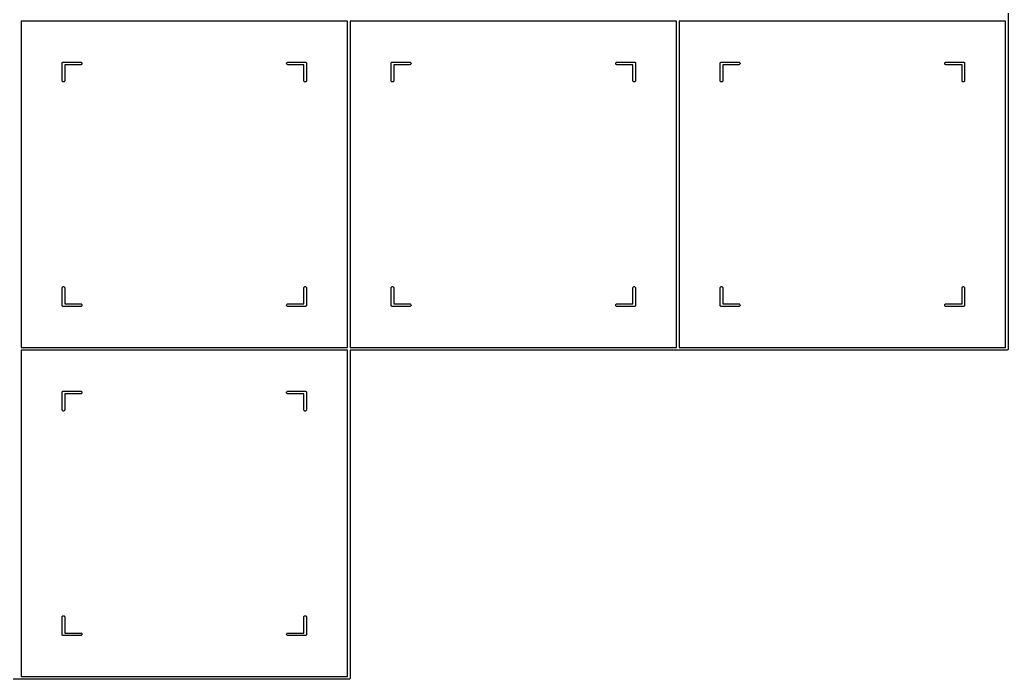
# Model space of a CAD drawing. Extents: x 143 to 352, y -200 to -124.
# Drawn here: x 295.3 to 352.5, y -200.1 to -161.9 of the extents above; entities that cross this region are included whole.
import ezdxf

# ---------------------------------------------------------------- set-up
doc = ezdxf.new("R2010")
doc.units = 0
doc.header["$MEASUREMENT"] = 0
doc.layers.add('BLACK', color=7, linetype='CONTINUOUS')

msp = doc.modelspace()

# ---------------------------------------------------------------- linework, layer by layer
at = {"layer": 'BLACK', "linetype": 'CONTINUOUS'}
for p, q in [((352.5, -123.818), (352.5, -180.982)), ((295.35, -162), (295.35, -180.9)), ((314.25, -162), (295.35, -162)), ((314.25, -171.45), (314.25, -162)), ((314.4, -162), (314.4, -180.9)), ((333.3, -162), (314.4, -162)), ((333.3, -171.45), (333.3, -162)), ((333.45, -162), (333.45, -180.9)), ((352.35, -162), (333.45, -162)), ((352.35, -180.9), (352.35, -162)), ((297.725, -164.437), (297.727, -164.431)), ((297.725, -164.443), (297.725, -164.437)), ((297.725, -165.457), (297.725, -164.443)), ((297.727, -164.431), (297.728, -164.424)), ((297.728, -164.424), (297.732, -164.418)), ((297.732, -164.418), (297.734, -164.412)), ((297.734, -164.412), (297.738, -164.407)), ((297.738, -164.407), (297.742, -164.401)), ((297.742, -164.401), (297.747, -164.397)), ((297.747, -164.397), (297.751, -164.392)), ((297.751, -164.392), (297.757, -164.388)), ((297.757, -164.388), (297.762, -164.384)), ((297.762, -164.384), (297.768, -164.382)), ((297.768, -164.382), (297.774, -164.378)), ((297.774, -164.378), (297.781, -164.377)), ((297.781, -164.377), (297.787, -164.375)), ((297.787, -164.375), (297.793, -164.375)), ((297.793, -164.375), (297.793, -164.375)), ((297.793, -164.375), (298.807, -164.375)), ((298.807, -164.525), (297.875, -164.525)), ((297.875, -164.525), (297.875, -165.457)), ((298.807, -164.375), (298.826, -164.378)), ((298.826, -164.522), (298.807, -164.525)), ((298.826, -164.378), (298.849, -164.392)), ((298.849, -164.508), (298.826, -164.522)), ((298.849, -164.392), (298.866, -164.412)), ((298.866, -164.488), (298.849, -164.508)), ((298.866, -164.412), (298.875, -164.437)), ((298.875, -164.463), (298.866, -164.488)), ((298.875, -164.437), (298.875, -164.463)), ((310.725, -164.437), (310.734, -164.412)), ((310.725, -164.463), (310.725, -164.437)), ((310.734, -164.488), (310.725, -164.463)), ((310.734, -164.412), (310.751, -164.392)), ((310.751, -164.508), (310.734, -164.488)), ((310.751, -164.392), (310.774, -164.378)), ((310.774, -164.522), (310.751, -164.508)), ((310.774, -164.378), (310.793, -164.375)), ((310.793, -164.525), (310.774, -164.522)), ((310.793, -164.375), (311.807, -164.375)), ((311.725, -164.525), (310.793, -164.525)), ((311.725, -165.457), (311.725, -164.525)), ((311.807, -164.375), (311.813, -164.375)), ((311.807, -164.375), (311.807, -164.375)), ((311.813, -164.375), (311.819, -164.377)), ((311.819, -164.377), (311.826, -164.378)), ((311.826, -164.378), (311.832, -164.382)), ((311.832, -164.382), (311.838, -164.384)), ((311.838, -164.384), (311.843, -164.388)), ((311.843, -164.388), (311.849, -164.392)), ((311.849, -164.392), (311.853, -164.397)), ((311.853, -164.397), (311.858, -164.401)), ((311.858, -164.401), (311.862, -164.407)), ((311.862, -164.407), (311.866, -164.412)), ((311.866, -164.412), (311.868, -164.418)), ((311.868, -164.418), (311.872, -164.424)), ((311.872, -164.424), (311.873, -164.431)), ((311.873, -164.431), (311.875, -164.437)), ((311.875, -164.437), (311.875, -164.443)), ((311.875, -164.443), (311.875, -164.443)), ((311.875, -164.443), (311.875, -165.457)), ((316.775, -164.437), (316.777, -164.431)), ((316.775, -164.443), (316.775, -164.437)), ((316.775, -165.457), (316.775, -164.443)), ((316.777, -164.431), (316.778, -164.424)), ((316.778, -164.424), (316.782, -164.418)), ((316.782, -164.418), (316.784, -164.412)), ((316.784, -164.412), (316.788, -164.407)), ((316.788, -164.407), (316.792, -164.401)), ((316.792, -164.401), (316.797, -164.397)), ((316.797, -164.397), (316.801, -164.392)), ((316.801, -164.392), (316.807, -164.388)), ((316.807, -164.388), (316.812, -164.384)), ((316.812, -164.384), (316.818, -164.382)), ((316.818, -164.382), (316.824, -164.378)), ((316.824, -164.378), (316.831, -164.377)), ((316.831, -164.377), (316.837, -164.375)), ((316.837, -164.375), (316.843, -164.375)), ((316.843, -164.375), (316.843, -164.375)), ((316.843, -164.375), (317.857, -164.375)), ((317.857, -164.525), (316.925, -164.525)), ((316.925, -164.525), (316.925, -165.457)), ((317.857, -164.375), (317.876, -164.378)), ((317.876, -164.522), (317.857, -164.525)), ((317.876, -164.378), (317.899, -164.392)), ((317.899, -164.508), (317.876, -164.522)), ((317.899, -164.392), (317.916, -164.412)), ((317.916, -164.488), (317.899, -164.508)), ((317.916, -164.412), (317.925, -164.437)), ((317.925, -164.463), (317.916, -164.488)), ((317.925, -164.437), (317.925, -164.463)), ((329.775, -164.437), (329.784, -164.412)), ((329.775, -164.463), (329.775, -164.437)), ((329.784, -164.488), (329.775, -164.463)), ((329.784, -164.412), (329.801, -164.392)), ((329.801, -164.508), (329.784, -164.488)), ((329.801, -164.392), (329.824, -164.378)), ((329.824, -164.522), (329.801, -164.508)), ((329.824, -164.378), (329.843, -164.375)), ((329.843, -164.525), (329.824, -164.522)), ((329.843, -164.375), (330.857, -164.375)), ((330.775, -164.525), (329.843, -164.525)), ((330.775, -165.457), (330.775, -164.525)), ((330.857, -164.375), (330.863, -164.375)), ((330.857, -164.375), (330.857, -164.375)), ((330.863, -164.375), (330.869, -164.377)), ((330.869, -164.377), (330.876, -164.378)), ((330.876, -164.378), (330.882, -164.382)), ((330.882, -164.382), (330.888, -164.384)), ((330.888, -164.384), (330.893, -164.388)), ((330.893, -164.388), (330.899, -164.392)), ((330.899, -164.392), (330.903, -164.397)), ((330.903, -164.397), (330.908, -164.401)), ((330.908, -164.401), (330.912, -164.407)), ((330.912, -164.407), (330.916, -164.412)), ((330.916, -164.412), (330.918, -164.418)), ((330.918, -164.418), (330.922, -164.424)), ((330.922, -164.424), (330.923, -164.431)), ((330.923, -164.431), (330.925, -164.437)), ((330.925, -164.437), (330.925, -164.443)), ((330.925, -164.443), (330.925, -164.443)), ((330.925, -164.443), (330.925, -165.457)), ((335.825, -164.437), (335.827, -164.431)), ((335.825, -164.443), (335.825, -164.437)), ((335.825, -165.457), (335.825, -164.443)), ((335.827, -164.431), (335.828, -164.424)), ((335.828, -164.424), (335.832, -164.418)), ((335.832, -164.418), (335.834, -164.412)), ((335.834, -164.412), (335.838, -164.407)), ((335.838, -164.407), (335.842, -164.401)), ((335.842, -164.401), (335.847, -164.397)), ((335.847, -164.397), (335.851, -164.392)), ((335.851, -164.392), (335.857, -164.388)), ((335.857, -164.388), (335.862, -164.384)), ((335.862, -164.384), (335.868, -164.382)), ((335.868, -164.382), (335.874, -164.378)), ((335.874, -164.378), (335.881, -164.377)), ((335.881, -164.377), (335.887, -164.375)), ((335.887, -164.375), (335.893, -164.375)), ((335.893, -164.375), (335.893, -164.375)), ((335.893, -164.375), (336.907, -164.375)), ((336.907, -164.525), (335.975, -164.525)), ((335.975, -164.525), (335.975, -165.457)), ((336.907, -164.375), (336.926, -164.378)), ((336.926, -164.522), (336.907, -164.525)), ((336.926, -164.378), (336.949, -164.392)), ((336.949, -164.508), (336.926, -164.522)), ((336.949, -164.392), (336.966, -164.412)), ((336.966, -164.488), (336.949, -164.508)), ((336.966, -164.412), (336.975, -164.437)), ((336.975, -164.463), (336.966, -164.488)), ((336.975, -164.437), (336.975, -164.463)), ((348.825, -164.437), (348.834, -164.412)), ((348.825, -164.463), (348.825, -164.437)), ((348.834, -164.488), (348.825, -164.463)), ((348.834, -164.412), (348.851, -164.392)), ((348.851, -164.508), (348.834, -164.488)), ((348.851, -164.392), (348.874, -164.378)), ((348.874, -164.522), (348.851, -164.508)), ((348.874, -164.378), (348.893, -164.375)), ((348.893, -164.525), (348.874, -164.522)), ((348.893, -164.375), (349.907, -164.375)), ((349.825, -164.525), (348.893, -164.525)), ((349.825, -165.457), (349.825, -164.525)), ((349.907, -164.375), (349.913, -164.375)), ((349.907, -164.375), (349.907, -164.375)), ((349.913, -164.375), (349.919, -164.377)), ((349.919, -164.377), (349.926, -164.378)), ((349.926, -164.378), (349.932, -164.382)), ((349.932, -164.382), (349.938, -164.384)), ((349.938, -164.384), (349.943, -164.388)), ((349.943, -164.388), (349.949, -164.392)), ((349.949, -164.392), (349.953, -164.397)), ((349.953, -164.397), (349.958, -164.401)), ((349.958, -164.401), (349.962, -164.407)), ((349.962, -164.407), (349.966, -164.412)), ((349.966, -164.412), (349.968, -164.418)), ((349.968, -164.418), (349.972, -164.424)), ((349.972, -164.424), (349.973, -164.431)), ((349.973, -164.431), (349.975, -164.437)), ((349.975, -164.437), (349.975, -164.443)), ((349.975, -164.443), (349.975, -164.443)), ((349.975, -164.443), (349.975, -165.457)), ((297.728, -165.476), (297.725, -165.457)), ((297.742, -165.499), (297.728, -165.476)), ((297.762, -165.516), (297.742, -165.499)), ((297.787, -165.525), (297.762, -165.516)), ((297.813, -165.525), (297.787, -165.525)), ((297.838, -165.516), (297.813, -165.525)), ((297.858, -165.499), (297.838, -165.516)), ((297.872, -165.476), (297.858, -165.499)), ((297.875, -165.457), (297.872, -165.476)), ((311.728, -165.476), (311.725, -165.457)), ((311.742, -165.499), (311.728, -165.476)), ((311.762, -165.516), (311.742, -165.499)), ((311.787, -165.525), (311.762, -165.516)), ((311.813, -165.525), (311.787, -165.525)), ((311.838, -165.516), (311.813, -165.525)), ((311.858, -165.499), (311.838, -165.516)), ((311.872, -165.476), (311.858, -165.499)), ((311.875, -165.457), (311.872, -165.476)), ((316.778, -165.476), (316.775, -165.457)), ((316.792, -165.499), (316.778, -165.476)), ((316.812, -165.516), (316.792, -165.499)), ((316.837, -165.525), (316.812, -165.516)), ((316.863, -165.525), (316.837, -165.525)), ((316.888, -165.516), (316.863, -165.525)), ((316.908, -165.499), (316.888, -165.516)), ((316.922, -165.476), (316.908, -165.499)), ((316.925, -165.457), (316.922, -165.476)), ((330.778, -165.476), (330.775, -165.457)), ((330.792, -165.499), (330.778, -165.476)), ((330.812, -165.516), (330.792, -165.499)), ((330.837, -165.525), (330.812, -165.516)), ((330.863, -165.525), (330.837, -165.525)), ((330.888, -165.516), (330.863, -165.525)), ((330.908, -165.499), (330.888, -165.516)), ((330.922, -165.476), (330.908, -165.499)), ((330.925, -165.457), (330.922, -165.476)), ((335.828, -165.476), (335.825, -165.457)), ((335.842, -165.499), (335.828, -165.476)), ((335.862, -165.516), (335.842, -165.499)), ((335.887, -165.525), (335.862, -165.516)), ((335.913, -165.525), (335.887, -165.525)), ((335.938, -165.516), (335.913, -165.525)), ((335.958, -165.499), (335.938, -165.516)), ((335.972, -165.476), (335.958, -165.499)), ((335.975, -165.457), (335.972, -165.476)), ((349.828, -165.476), (349.825, -165.457)), ((349.842, -165.499), (349.828, -165.476)), ((349.862, -165.516), (349.842, -165.499)), ((349.887, -165.525), (349.862, -165.516)), ((349.913, -165.525), (349.887, -165.525)), ((349.938, -165.516), (349.913, -165.525)), ((349.958, -165.499), (349.938, -165.516)), ((349.972, -165.476), (349.958, -165.499)), ((349.975, -165.457), (349.972, -165.476)), ((314.25, -180.9), (314.25, -171.45)), ((333.3, -180.9), (333.3, -171.45)), ((297.742, -177.401), (297.762, -177.384)), ((297.762, -177.384), (297.787, -177.375)), ((297.787, -177.375), (297.813, -177.375)), ((297.813, -177.375), (297.838, -177.384)), ((297.838, -177.384), (297.858, -177.401)), ((311.742, -177.401), (311.762, -177.384)), ((311.762, -177.384), (311.787, -177.375)), ((311.787, -177.375), (311.813, -177.375)), ((311.813, -177.375), (311.838, -177.384)), ((311.838, -177.384), (311.858, -177.401)), ((316.792, -177.401), (316.812, -177.384)), ((316.812, -177.384), (316.837, -177.375)), ((316.837, -177.375), (316.863, -177.375)), ((316.863, -177.375), (316.888, -177.384)), ((316.888, -177.384), (316.908, -177.401)), ((330.792, -177.401), (330.812, -177.384)), ((330.812, -177.384), (330.837, -177.375)), ((330.837, -177.375), (330.863, -177.375)), ((330.863, -177.375), (330.888, -177.384)), ((330.888, -177.384), (330.908, -177.401)), ((335.842, -177.401), (335.862, -177.384)), ((335.862, -177.384), (335.887, -177.375)), ((335.887, -177.375), (335.913, -177.375)), ((335.913, -177.375), (335.938, -177.384)), ((335.938, -177.384), (335.958, -177.401)), ((349.842, -177.401), (349.862, -177.384)), ((349.862, -177.384), (349.887, -177.375)), ((349.887, -177.375), (349.913, -177.375)), ((349.913, -177.375), (349.938, -177.384)), ((349.938, -177.384), (349.958, -177.401)), ((297.725, -177.443), (297.728, -177.424)), ((297.725, -178.437), (297.725, -177.443)), ((297.728, -177.424), (297.742, -177.401)), ((297.858, -177.401), (297.872, -177.424)), ((297.872, -177.424), (297.875, -177.443)), ((297.875, -177.443), (297.875, -178.375)), ((311.725, -177.443), (311.728, -177.424)), ((311.725, -178.375), (311.725, -177.443)), ((311.728, -177.424), (311.742, -177.401)), ((311.858, -177.401), (311.872, -177.424)), ((311.872, -177.424), (311.875, -177.443)), ((311.875, -177.443), (311.875, -178.457)), ((316.775, -177.443), (316.778, -177.424)), ((316.775, -178.437), (316.775, -177.443)), ((316.778, -177.424), (316.792, -177.401)), ((316.908, -177.401), (316.922, -177.424)), ((316.922, -177.424), (316.925, -177.443)), ((316.925, -177.443), (316.925, -178.375)), ((330.775, -177.443), (330.778, -177.424)), ((330.775, -178.375), (330.775, -177.443)), ((330.778, -177.424), (330.792, -177.401)), ((330.908, -177.401), (330.922, -177.424)), ((330.922, -177.424), (330.925, -177.443)), ((330.925, -177.443), (330.925, -178.457)), ((335.825, -177.443), (335.828, -177.424)), ((335.825, -178.437), (335.825, -177.443)), ((335.828, -177.424), (335.842, -177.401)), ((335.958, -177.401), (335.972, -177.424)), ((335.972, -177.424), (335.975, -177.443)), ((335.975, -177.443), (335.975, -178.375)), ((349.825, -177.443), (349.828, -177.424)), ((349.825, -178.375), (349.825, -177.443)), ((349.828, -177.424), (349.842, -177.401)), ((349.958, -177.401), (349.972, -177.424)), ((349.972, -177.424), (349.975, -177.443)), ((349.975, -177.443), (349.975, -178.457)), ((297.725, -178.463), (297.725, -178.437)), ((297.727, -178.469), (297.725, -178.463)), ((297.728, -178.476), (297.727, -178.469)), ((297.732, -178.482), (297.728, -178.476)), ((297.734, -178.488), (297.732, -178.482)), ((297.738, -178.493), (297.734, -178.488)), ((297.742, -178.499), (297.738, -178.493)), ((297.747, -178.503), (297.742, -178.499)), ((297.751, -178.508), (297.747, -178.503)), ((297.757, -178.512), (297.751, -178.508)), ((297.762, -178.516), (297.757, -178.512)), ((297.768, -178.518), (297.762, -178.516)), ((297.774, -178.522), (297.768, -178.518)), ((297.781, -178.523), (297.774, -178.522)), ((297.787, -178.525), (297.781, -178.523)), ((297.793, -178.525), (297.787, -178.525)), ((298.807, -178.525), (297.793, -178.525)), ((297.793, -178.525), (297.793, -178.525)), ((297.875, -178.375), (298.807, -178.375)), ((298.807, -178.375), (298.826, -178.378)), ((298.826, -178.522), (298.807, -178.525)), ((298.826, -178.378), (298.849, -178.392)), ((298.849, -178.508), (298.826, -178.522)), ((298.849, -178.392), (298.866, -178.412)), ((298.866, -178.488), (298.849, -178.508)), ((298.866, -178.412), (298.875, -178.437)), ((298.875, -178.463), (298.866, -178.488)), ((298.875, -178.437), (298.875, -178.463)), ((310.725, -178.437), (310.734, -178.412)), ((310.725, -178.463), (310.725, -178.437)), ((310.734, -178.488), (310.725, -178.463)), ((310.734, -178.412), (310.751, -178.392)), ((310.751, -178.508), (310.734, -178.488)), ((310.751, -178.392), (310.774, -178.378)), ((310.774, -178.522), (310.751, -178.508)), ((310.774, -178.378), (310.793, -178.375)), ((310.793, -178.525), (310.774, -178.522)), ((310.793, -178.375), (311.725, -178.375)), ((311.807, -178.525), (310.793, -178.525)), ((311.813, -178.525), (311.807, -178.525)), ((311.807, -178.525), (311.807, -178.525)), ((311.819, -178.523), (311.813, -178.525)), ((311.826, -178.522), (311.819, -178.523)), ((311.832, -178.518), (311.826, -178.522)), ((311.838, -178.516), (311.832, -178.518)), ((311.843, -178.512), (311.838, -178.516)), ((311.849, -178.508), (311.843, -178.512)), ((311.853, -178.503), (311.849, -178.508)), ((311.858, -178.499), (311.853, -178.503)), ((311.862, -178.493), (311.858, -178.499)), ((311.866, -178.488), (311.862, -178.493)), ((311.868, -178.482), (311.866, -178.488)), ((311.872, -178.476), (311.868, -178.482)), ((311.873, -178.469), (311.872, -178.476)), ((311.875, -178.463), (311.873, -178.469)), ((311.875, -178.457), (311.875, -178.457)), ((311.875, -178.457), (311.875, -178.463)), ((316.775, -178.463), (316.775, -178.437)), ((316.777, -178.469), (316.775, -178.463)), ((316.778, -178.476), (316.777, -178.469)), ((316.782, -178.482), (316.778, -178.476)), ((316.784, -178.488), (316.782, -178.482)), ((316.788, -178.493), (316.784, -178.488)), ((316.792, -178.499), (316.788, -178.493)), ((316.797, -178.503), (316.792, -178.499)), ((316.801, -178.508), (316.797, -178.503)), ((316.807, -178.512), (316.801, -178.508)), ((316.812, -178.516), (316.807, -178.512)), ((316.818, -178.518), (316.812, -178.516)), ((316.824, -178.522), (316.818, -178.518)), ((316.831, -178.523), (316.824, -178.522)), ((316.837, -178.525), (316.831, -178.523)), ((316.843, -178.525), (316.837, -178.525)), ((317.857, -178.525), (316.843, -178.525)), ((316.843, -178.525), (316.843, -178.525)), ((316.925, -178.375), (317.857, -178.375)), ((317.857, -178.375), (317.876, -178.378)), ((317.876, -178.522), (317.857, -178.525)), ((317.876, -178.378), (317.899, -178.392)), ((317.899, -178.508), (317.876, -178.522)), ((317.899, -178.392), (317.916, -178.412)), ((317.916, -178.488), (317.899, -178.508)), ((317.916, -178.412), (317.925, -178.437)), ((317.925, -178.463), (317.916, -178.488)), ((317.925, -178.437), (317.925, -178.463)), ((329.775, -178.437), (329.784, -178.412)), ((329.775, -178.463), (329.775, -178.437)), ((329.784, -178.488), (329.775, -178.463)), ((329.784, -178.412), (329.801, -178.392)), ((329.801, -178.508), (329.784, -178.488)), ((329.801, -178.392), (329.824, -178.378)), ((329.824, -178.522), (329.801, -178.508)), ((329.824, -178.378), (329.843, -178.375)), ((329.843, -178.525), (329.824, -178.522)), ((329.843, -178.375), (330.775, -178.375)), ((330.857, -178.525), (329.843, -178.525)), ((330.863, -178.525), (330.857, -178.525)), ((330.857, -178.525), (330.857, -178.525)), ((330.869, -178.523), (330.863, -178.525)), ((330.876, -178.522), (330.869, -178.523)), ((330.882, -178.518), (330.876, -178.522)), ((330.888, -178.516), (330.882, -178.518)), ((330.893, -178.512), (330.888, -178.516)), ((330.899, -178.508), (330.893, -178.512)), ((330.903, -178.503), (330.899, -178.508)), ((330.908, -178.499), (330.903, -178.503)), ((330.912, -178.493), (330.908, -178.499)), ((330.916, -178.488), (330.912, -178.493)), ((330.918, -178.482), (330.916, -178.488)), ((330.922, -178.476), (330.918, -178.482)), ((330.923, -178.469), (330.922, -178.476)), ((330.925, -178.463), (330.923, -178.469)), ((330.925, -178.457), (330.925, -178.457)), ((330.925, -178.457), (330.925, -178.463)), ((335.825, -178.463), (335.825, -178.437)), ((335.827, -178.469), (335.825, -178.463)), ((335.828, -178.476), (335.827, -178.469)), ((335.832, -178.482), (335.828, -178.476)), ((335.834, -178.488), (335.832, -178.482)), ((335.838, -178.493), (335.834, -178.488)), ((335.842, -178.499), (335.838, -178.493)), ((335.847, -178.503), (335.842, -178.499)), ((335.851, -178.508), (335.847, -178.503)), ((335.857, -178.512), (335.851, -178.508)), ((335.862, -178.516), (335.857, -178.512)), ((335.868, -178.518), (335.862, -178.516)), ((335.874, -178.522), (335.868, -178.518)), ((335.881, -178.523), (335.874, -178.522)), ((335.887, -178.525), (335.881, -178.523)), ((335.893, -178.525), (335.887, -178.525)), ((336.907, -178.525), (335.893, -178.525)), ((335.893, -178.525), (335.893, -178.525)), ((335.975, -178.375), (336.907, -178.375)), ((336.907, -178.375), (336.926, -178.378)), ((336.926, -178.522), (336.907, -178.525)), ((336.926, -178.378), (336.949, -178.392)), ((336.949, -178.508), (336.926, -178.522)), ((336.949, -178.392), (336.966, -178.412)), ((336.966, -178.488), (336.949, -178.508)), ((336.966, -178.412), (336.975, -178.437)), ((336.975, -178.463), (336.966, -178.488)), ((336.975, -178.437), (336.975, -178.463)), ((348.825, -178.437), (348.834, -178.412)), ((348.825, -178.463), (348.825, -178.437)), ((348.834, -178.488), (348.825, -178.463)), ((348.834, -178.412), (348.851, -178.392)), ((348.851, -178.508), (348.834, -178.488)), ((348.851, -178.392), (348.874, -178.378)), ((348.874, -178.522), (348.851, -178.508)), ((348.874, -178.378), (348.893, -178.375)), ((348.893, -178.525), (348.874, -178.522)), ((348.893, -178.375), (349.825, -178.375)), ((349.907, -178.525), (348.893, -178.525)), ((349.913, -178.525), (349.907, -178.525)), ((349.907, -178.525), (349.907, -178.525)), ((349.919, -178.523), (349.913, -178.525)), ((349.926, -178.522), (349.919, -178.523)), ((349.932, -178.518), (349.926, -178.522)), ((349.938, -178.516), (349.932, -178.518)), ((349.943, -178.512), (349.938, -178.516)), ((349.949, -178.508), (349.943, -178.512)), ((349.953, -178.503), (349.949, -178.508)), ((349.958, -178.499), (349.953, -178.503)), ((349.962, -178.493), (349.958, -178.499)), ((349.966, -178.488), (349.962, -178.493)), ((349.968, -178.482), (349.966, -178.488)), ((349.972, -178.476), (349.968, -178.482)), ((349.973, -178.469), (349.972, -178.476)), ((349.975, -178.463), (349.973, -178.469)), ((349.975, -178.457), (349.975, -178.457)), ((349.975, -178.457), (349.975, -178.463)), ((295.35, -180.9), (314.25, -180.9)), ((295.35, -181.05), (295.35, -199.95)), ((314.25, -181.05), (295.35, -181.05)), ((314.25, -199.95), (314.25, -181.05)), ((314.4, -180.9), (333.3, -180.9)), ((352.432, -181.05), (314.4, -181.05)), ((314.4, -181.05), (314.4, -200.032)), ((333.45, -180.9), (352.35, -180.9)), ((352.438, -181.05), (352.432, -181.05)), ((352.432, -181.05), (352.432, -181.05)), ((352.444, -181.048), (352.438, -181.05)), ((352.451, -181.047), (352.444, -181.048)), ((352.457, -181.043), (352.451, -181.047)), ((352.463, -181.041), (352.457, -181.043)), ((352.468, -181.037), (352.463, -181.041)), ((352.474, -181.033), (352.468, -181.037)), ((352.478, -181.028), (352.474, -181.033)), ((352.483, -181.024), (352.478, -181.028)), ((352.487, -181.018), (352.483, -181.024)), ((352.491, -181.013), (352.487, -181.018)), ((352.493, -181.007), (352.491, -181.013)), ((352.497, -181.001), (352.493, -181.007)), ((352.498, -180.994), (352.497, -181.001)), ((352.5, -180.988), (352.498, -180.994)), ((352.5, -180.982), (352.5, -180.988)), ((352.5, -180.982), (352.5, -180.982)), ((297.725, -183.487), (297.727, -183.481)), ((297.725, -183.493), (297.725, -183.487)), ((297.725, -184.507), (297.725, -183.493)), ((297.727, -183.481), (297.728, -183.474)), ((297.728, -183.474), (297.732, -183.468)), ((297.732, -183.468), (297.734, -183.462)), ((297.734, -183.462), (297.738, -183.457)), ((297.738, -183.457), (297.742, -183.451)), ((297.742, -183.451), (297.747, -183.447)), ((297.747, -183.447), (297.751, -183.442)), ((297.751, -183.442), (297.757, -183.438)), ((297.757, -183.438), (297.762, -183.434)), ((297.762, -183.434), (297.768, -183.432)), ((297.768, -183.432), (297.774, -183.428)), ((297.774, -183.428), (297.781, -183.427)), ((297.781, -183.427), (297.787, -183.425)), ((297.787, -183.425), (297.793, -183.425)), ((297.793, -183.425), (297.793, -183.425)), ((297.793, -183.425), (298.807, -183.425)), ((298.807, -183.575), (297.875, -183.575)), ((297.875, -183.575), (297.875, -184.507)), ((298.807, -183.425), (298.826, -183.428)), ((298.826, -183.572), (298.807, -183.575)), ((298.826, -183.428), (298.849, -183.442)), ((298.849, -183.558), (298.826, -183.572)), ((298.849, -183.442), (298.866, -183.462)), ((298.866, -183.538), (298.849, -183.558)), ((298.866, -183.462), (298.875, -183.487)), ((298.875, -183.513), (298.866, -183.538)), ((298.875, -183.487), (298.875, -183.513)), ((310.725, -183.487), (310.734, -183.462)), ((310.725, -183.513), (310.725, -183.487)), ((310.734, -183.538), (310.725, -183.513)), ((310.734, -183.462), (310.751, -183.442)), ((310.751, -183.558), (310.734, -183.538)), ((310.751, -183.442), (310.774, -183.428)), ((310.774, -183.572), (310.751, -183.558)), ((310.774, -183.428), (310.793, -183.425)), ((310.793, -183.575), (310.774, -183.572)), ((310.793, -183.425), (311.807, -183.425)), ((311.725, -183.575), (310.793, -183.575)), ((311.725, -184.507), (311.725, -183.575)), ((311.807, -183.425), (311.813, -183.425)), ((311.807, -183.425), (311.807, -183.425)), ((311.813, -183.425), (311.819, -183.427)), ((311.819, -183.427), (311.826, -183.428)), ((311.826, -183.428), (311.832, -183.432)), ((311.832, -183.432), (311.838, -183.434)), ((311.838, -183.434), (311.843, -183.438)), ((311.843, -183.438), (311.849, -183.442)), ((311.849, -183.442), (311.853, -183.447)), ((311.853, -183.447), (311.858, -183.451)), ((311.858, -183.451), (311.862, -183.457)), ((311.862, -183.457), (311.866, -183.462)), ((311.866, -183.462), (311.868, -183.468)), ((311.868, -183.468), (311.872, -183.474)), ((311.872, -183.474), (311.873, -183.481)), ((311.873, -183.481), (311.875, -183.487)), ((311.875, -183.487), (311.875, -183.493)), ((311.875, -183.493), (311.875, -183.493)), ((311.875, -183.493), (311.875, -184.507)), ((297.728, -184.526), (297.725, -184.507)), ((297.742, -184.549), (297.728, -184.526)), ((297.762, -184.566), (297.742, -184.549)), ((297.787, -184.575), (297.762, -184.566)), ((297.813, -184.575), (297.787, -184.575)), ((297.838, -184.566), (297.813, -184.575)), ((297.858, -184.549), (297.838, -184.566)), ((297.872, -184.526), (297.858, -184.549)), ((297.875, -184.507), (297.872, -184.526)), ((311.728, -184.526), (311.725, -184.507)), ((311.742, -184.549), (311.728, -184.526)), ((311.762, -184.566), (311.742, -184.549)), ((311.787, -184.575), (311.762, -184.566)), ((311.813, -184.575), (311.787, -184.575)), ((311.838, -184.566), (311.813, -184.575)), ((311.858, -184.549), (311.838, -184.566)), ((311.872, -184.526), (311.858, -184.549)), ((311.875, -184.507), (311.872, -184.526)), ((297.725, -196.493), (297.728, -196.474)), ((297.725, -197.487), (297.725, -196.493)), ((297.728, -196.474), (297.742, -196.451)), ((297.742, -196.451), (297.762, -196.434)), ((297.762, -196.434), (297.787, -196.425)), ((297.787, -196.425), (297.813, -196.425)), ((297.813, -196.425), (297.838, -196.434)), ((297.838, -196.434), (297.858, -196.451)), ((297.858, -196.451), (297.872, -196.474)), ((297.872, -196.474), (297.875, -196.493)), ((297.875, -196.493), (297.875, -197.425)), ((311.725, -196.493), (311.728, -196.474)), ((311.725, -197.425), (311.725, -196.493)), ((311.728, -196.474), (311.742, -196.451)), ((311.742, -196.451), (311.762, -196.434)), ((311.762, -196.434), (311.787, -196.425)), ((311.787, -196.425), (311.813, -196.425)), ((311.813, -196.425), (311.838, -196.434)), ((311.838, -196.434), (311.858, -196.451)), ((311.858, -196.451), (311.872, -196.474)), ((311.872, -196.474), (311.875, -196.493)), ((311.875, -196.493), (311.875, -197.507)), ((297.875, -197.425), (298.807, -197.425)), ((298.807, -197.425), (298.826, -197.428)), ((310.774, -197.428), (310.793, -197.425)), ((310.793, -197.425), (311.725, -197.425)), ((297.725, -197.513), (297.725, -197.487)), ((297.727, -197.519), (297.725, -197.513)), ((297.728, -197.526), (297.727, -197.519)), ((297.732, -197.532), (297.728, -197.526)), ((297.734, -197.538), (297.732, -197.532)), ((297.738, -197.543), (297.734, -197.538)), ((297.742, -197.549), (297.738, -197.543)), ((297.747, -197.553), (297.742, -197.549)), ((297.751, -197.558), (297.747, -197.553)), ((297.757, -197.562), (297.751, -197.558)), ((297.762, -197.566), (297.757, -197.562)), ((297.768, -197.568), (297.762, -197.566)), ((297.774, -197.572), (297.768, -197.568)), ((297.781, -197.573), (297.774, -197.572)), ((297.787, -197.575), (297.781, -197.573)), ((297.793, -197.575), (297.787, -197.575)), ((298.807, -197.575), (297.793, -197.575)), ((297.793, -197.575), (297.793, -197.575)), ((298.826, -197.572), (298.807, -197.575)), ((298.826, -197.428), (298.849, -197.442)), ((298.849, -197.558), (298.826, -197.572)), ((298.849, -197.442), (298.866, -197.462)), ((298.866, -197.538), (298.849, -197.558)), ((298.866, -197.462), (298.875, -197.487)), ((298.875, -197.513), (298.866, -197.538)), ((298.875, -197.487), (298.875, -197.513)), ((310.725, -197.487), (310.734, -197.462)), ((310.725, -197.513), (310.725, -197.487)), ((310.734, -197.538), (310.725, -197.513)), ((310.734, -197.462), (310.751, -197.442)), ((310.751, -197.558), (310.734, -197.538)), ((310.751, -197.442), (310.774, -197.428)), ((310.774, -197.572), (310.751, -197.558)), ((310.793, -197.575), (310.774, -197.572)), ((311.807, -197.575), (310.793, -197.575)), ((311.813, -197.575), (311.807, -197.575)), ((311.807, -197.575), (311.807, -197.575)), ((311.819, -197.573), (311.813, -197.575)), ((311.826, -197.572), (311.819, -197.573)), ((311.832, -197.568), (311.826, -197.572)), ((311.838, -197.566), (311.832, -197.568)), ((311.843, -197.562), (311.838, -197.566)), ((311.849, -197.558), (311.843, -197.562)), ((311.853, -197.553), (311.849, -197.558)), ((311.858, -197.549), (311.853, -197.553)), ((311.862, -197.543), (311.858, -197.549)), ((311.866, -197.538), (311.862, -197.543)), ((311.868, -197.532), (311.866, -197.538)), ((311.872, -197.526), (311.868, -197.532)), ((311.873, -197.519), (311.872, -197.526)), ((311.875, -197.513), (311.873, -197.519)), ((311.875, -197.507), (311.875, -197.507)), ((311.875, -197.507), (311.875, -197.513)), ((314.332, -200.1), (200.018, -200.1)), ((295.35, -199.95), (314.25, -199.95)), ((314.338, -200.1), (314.332, -200.1)), ((314.332, -200.1), (314.332, -200.1)), ((314.344, -200.098), (314.338, -200.1)), ((314.351, -200.097), (314.344, -200.098)), ((314.357, -200.093), (314.351, -200.097)), ((314.363, -200.091), (314.357, -200.093)), ((314.368, -200.087), (314.363, -200.091)), ((314.374, -200.083), (314.368, -200.087)), ((314.378, -200.078), (314.374, -200.083)), ((314.383, -200.074), (314.378, -200.078)), ((314.387, -200.068), (314.383, -200.074)), ((314.391, -200.063), (314.387, -200.068)), ((314.393, -200.057), (314.391, -200.063)), ((314.397, -200.051), (314.393, -200.057)), ((314.398, -200.044), (314.397, -200.051)), ((314.4, -200.038), (314.398, -200.044)), ((314.4, -200.032), (314.4, -200.032)), ((314.4, -200.032), (314.4, -200.038))]:
    msp.add_line(p, q, dxfattribs=at)

doc.saveas('drawing.dxf')
